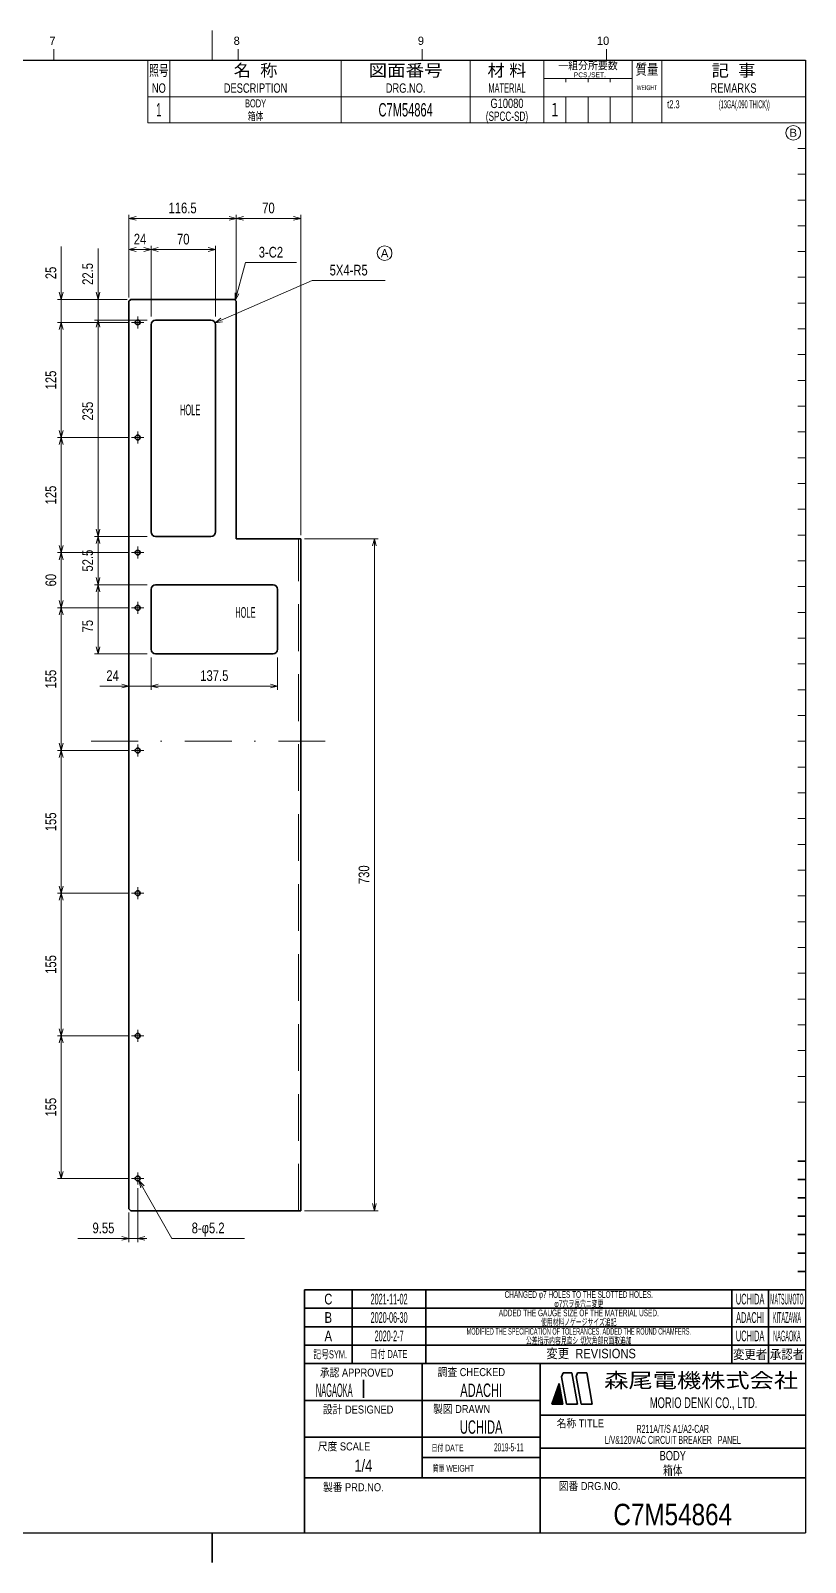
# Model space of a CAD drawing. Header units: millimetres. Extents: x -242 to 587, y 2 to 418.
# Drawn here: x 376.7 to 587, y 2 to 418 of the extents above; entities that cross this region are included whole.
import ezdxf
from ezdxf.enums import TextEntityAlignment as Align

# ---------------------------------------------------------------- set-up
doc = ezdxf.new("R2010")
doc.units = ezdxf.units.MM
doc.linetypes.add('DASHDOT', pattern=[25.3, 12.7, -6.3, 0, -6.3])
doc.linetypes.add('DASHED', pattern=[19, 12.7, -6.3])
for name, color, linetype in [('GR1_02', 7, 'Continuous'), ('GR1_05', 7, 'Continuous'), ('GR1_16', 7, 'Continuous'), ('図面枠C7M', 7, 'Continuous'), ('表題、部品表_01', 7, 'Continuous'), ('表題、部品表_02', 7, 'Continuous'), ('表題、部品表_03', 7, 'Continuous'), ('表題、部品表_Layer1', 7, 'Continuous')]:
    doc.layers.add(name, color=color, linetype=linetype)
doc.styles.add('HG丸ｺﾞｼｯｸM-PRO', font='')
doc.styles.get('HG丸ｺﾞｼｯｸM-PRO').set_extended_font_data('HG丸ｺﾞｼｯｸM-PRO')

# ---------------------------------------------------------------- blocks, each defined once
blk = doc.blocks.new('BLKF026')
at = {"layer": '図面枠C7M', "color": 4, "linetype": 'Continuous', "lineweight": 13}
for p, q in [((519.749617, 49.41693), (520.269705, 49.937017)), ((519.830546, 49.63928), (520.248506, 50.05724)), ((519.911475, 49.861631), (520.227307, 50.177463)), ((519.992404, 50.083981), (520.206109, 50.297686)), ((520.073333, 50.306331), (520.18491, 50.417909)), ((520.154262, 50.528681), (520.163712, 50.538131)), ((518.157871, 44.996757), (520.693675, 47.532561)), ((518.211969, 45.192276), (520.672477, 47.652784)), ((518.292898, 45.414626), (520.651278, 47.773006)), ((518.299292, 44.996757), (520.714874, 47.412338)), ((518.373827, 45.636976), (520.63008, 47.893229)), ((518.440714, 44.996757), (520.736072, 47.292115)), ((518.454756, 45.859327), (520.608881, 48.013452)), ((518.535684, 46.081677), (520.587682, 48.133675)), ((518.582135, 44.996757), (520.757271, 47.171892)), ((518.616613, 46.304027), (520.566484, 48.253898)), ((518.697542, 46.526377), (520.545285, 48.374121)), ((518.723556, 44.996757), (520.778469, 47.051669)), ((518.778471, 46.748727), (520.524087, 48.494343)), ((518.8594, 46.971078), (520.502888, 48.614566)), ((518.864978, 44.996757), (520.799668, 46.931447)), ((518.940329, 47.193428), (520.48169, 48.734789)), ((519.006399, 44.996757), (520.820866, 46.811224)), ((519.021258, 47.415778), (520.460491, 48.855012)), ((519.102186, 47.638128), (520.439293, 48.975235)), ((519.147821, 44.996757), (520.842065, 46.691001)), ((519.183115, 47.860479), (520.418094, 49.095457)), ((519.264044, 48.082829), (520.396896, 49.21568)), ((519.289242, 44.996757), (520.863263, 46.570778)), ((519.344973, 48.305179), (520.375697, 49.335903)), ((519.425902, 48.527529), (520.354499, 49.456126)), ((519.430663, 44.996757), (520.884462, 46.450555)), ((519.506831, 48.749879), (520.3333, 49.576349)), ((519.572085, 44.996757), (520.90566, 46.330332)), ((519.58776, 48.97223), (520.312102, 49.696572)), ((519.668689, 49.19458), (520.290903, 49.816794)), ((519.713506, 44.996757), (520.926859, 46.21011)), ((519.854927, 44.996757), (520.948057, 46.089887)), ((519.996349, 44.996757), (520.969256, 45.969664)), ((520.13777, 44.996757), (520.990455, 45.849441)), ((520.279191, 44.996757), (521.011653, 45.729218)), ((520.420613, 44.996757), (521.032852, 45.608995)), ((520.562034, 44.996757), (521.05405, 45.488773)), ((520.703455, 44.996757), (521.075249, 45.36855)), ((520.844877, 44.996757), (521.096447, 45.248327)), ((520.986298, 44.996757), (521.117646, 45.128104)), ((521.12772, 44.996757), (521.138844, 45.007881))]:
    blk.add_line(p, q, dxfattribs=at)
blk = doc.blocks.new('BLKF023')
at = {"layer": '図面枠C7M', "color": 4, "linetype": 'Continuous', "lineweight": 13}
for p, q in [((426, 410), (426, 418)), ((383, 413), (383, 410)), ((433, 413), (433, 410)), ((483, 413), (483, 410)), ((533, 413), (533, 410)), ((585, 393), (587, 393)), ((585, 386), (587, 386)), ((585, 379), (587, 379)), ((585, 372), (587, 372)), ((585, 365), (587, 365)), ((585, 358), (587, 358)), ((585, 351), (587, 351)), ((585, 344), (587, 344)), ((585, 337), (587, 337)), ((585, 330), (587, 330)), ((585, 323), (587, 323)), ((585, 316), (587, 316)), ((585, 309), (587, 309)), ((585, 302), (587, 302)), ((585, 295), (587, 295)), ((585, 288), (587, 288)), ((585, 281), (587, 281)), ((585, 274), (587, 274)), ((585, 267), (587, 267)), ((587, 260), (585, 260)), ((585, 253), (587, 253)), ((585, 246), (587, 246)), ((585, 239), (587, 239)), ((585, 232), (587, 232)), ((585, 225), (587, 225)), ((585, 218), (587, 218)), ((585, 211), (587, 211)), ((585, 204), (587, 204)), ((585, 197), (587, 197)), ((585, 190), (587, 190)), ((585, 183), (587, 183)), ((585, 176), (587, 176)), ((585, 169), (587, 169)), ((585, 162), (587, 162)), ((585, 155), (587, 155)), ((585, 148), (587, 148)), ((585, 141), (587, 141)), ((585, 134), (587, 134)), ((585, 127), (587, 127))]:
    blk.add_line(p, q, dxfattribs=at)
at = {"layer": '図面枠C7M', "color": 2, "linetype": 'Continuous', "lineweight": 25}
for p, q in [((33, 410), (587, 410)), ((587, 410), (587, 10)), ((7, 10), (587, 10))]:
    blk.add_line(p, q, dxfattribs=at)
at = {"layer": '図面枠C7M', "color": 3, "linetype": 'Continuous', "lineweight": 35}
for p, q in [((587, 111), (585, 111)), ((587, 106), (585, 106)), ((587, 101), (585, 101)), ((587, 96), (585, 96)), ((587, 91), (585, 91)), ((587, 86), (585, 86)), ((587, 81), (585, 81)), ((451, 76), (587, 76)), ((451, 76), (451, 10)), ((464, 56), (464, 76)), ((484, 56), (484, 76)), ((567, 56), (567, 76)), ((577, 56), (577, 76)), ((451, 71), (587, 71)), ((451, 66), (587, 66)), ((451, 61), (587, 61)), ((451, 56), (587, 56)), ((483, 56), (483, 25)), ((515, 56), (515, 10)), ((467.01, 51.56), (467.01, 46.69)), ((518.14, 45), (520.16, 50.55)), ((521.14, 45), (520.16, 50.55)), ((520.84, 52.4), (521.23, 53.5)), ((522.14, 45), (520.84, 52.4)), ((521.23, 53.5), (523.64, 53.5)), ((525.14, 45), (523.64, 53.5)), ((525.18, 53.5), (524.82, 52.51)), ((526.14, 45), (524.82, 52.51)), ((525.18, 53.5), (527.64, 53.5)), ((529.14, 45), (527.64, 53.5)), ((451, 46), (515, 46)), ((515, 42), (587, 42)), ((518.14, 45), (521.14, 45)), ((522.14, 45), (525.14, 45)), ((526.14, 45), (529.14, 45)), ((451, 36), (515, 36)), ((483, 30.5), (515, 30.5)), ((515, 33), (587, 33)), ((451, 25), (587, 25)), ((426, 2), (426, 10))]:
    blk.add_line(p, q, dxfattribs=at)
at = {"layer": '図面枠C7M', "color": 4, "linetype": 'Continuous', "lineweight": 13}
blk.add_blockref('BLKF026', (0, 0), dxfattribs=at)
at = {"layer": '図面枠C7M', "color": 4, "linetype": 'Continuous', "lineweight": 13, "style": 'HG丸ｺﾞｼｯｸM-PRO', "width": 1.003994}
for s, height, p in [('7', 2.25, (381.79, 413.45)), ('8', 2.25, (431.8, 413.45)), ('9', 2.25, (481.8, 413.45)), ('10', 2.255, (530.4, 413.45))]:
    blk.add_text(s, height=height, dxfattribs=at).set_placement(p, align=Align.BOTTOM_LEFT)
at = {"layer": '図面枠C7M', "color": 4, "linetype": 'Continuous', "lineweight": 13, "style": 'HG丸ｺﾞｼｯｸM-PRO'}
for s, height, width, p in [('記号SYM.', 2.182, 0.69227, (458.03, 58.49)), ('日付 DATE', 2.182, 0.692507, (473.87, 58.58)), ('変更  REVISIONS', 2.5455, 0.887352, (528.85, 58.72)), ('変更者', 2.545, 0.887717, (572, 58.5)), ('承認者', 2.545, 0.887717, (582, 58.5)), ('承認 APPROVED', 2.1818, 0.863151, (465.21, 53.54)), ('調査 CHECKED', 2.182, 0.863174, (496.34, 53.67)), ('設計 DESIGNED', 2.1818, 0.862613, (465.61, 43.51)), ('製図 DRAWN', 2.182, 0.863099, (493.7, 43.65)), ('名称 TITLE', 2.182, 0.862489, (525.93, 39.77)), ('尺度 SCALE', 2.182, 0.862581, (461.78, 33.49)), ('日付 DATE', 1.818, 0.618255, (489.88, 33.09)), ('質量 WEIGHT', 1.818, 0.618812, (491.46, 27.55)), ('製番 PRD.NO.', 2.182, 0.863299, (464.29, 22.41)), ('図番 DRG.NO.', 2.182, 0.863083, (528.44, 22.73))]:
    blk.add_text(s, height=height, dxfattribs=dict(at, width=width)).set_placement(p, align=Align.MIDDLE_CENTER)
at = {"layer": '図面枠C7M', "color": 2, "linetype": 'Continuous', "lineweight": 25, "style": 'HG丸ｺﾞｼｯｸM-PRO', "width": 1.206081}
blk.add_text('森尾電機株式会社', height=4, dxfattribs=at).set_placement((558.72, 51.43), align=Align.MIDDLE_CENTER)
at = {"layer": '図面枠C7M', "color": 3, "linetype": 'Continuous', "lineweight": 35, "style": 'HG丸ｺﾞｼｯｸM-PRO', "width": 0.652197}
blk.add_text('MORIO DENKI CO., LTD.', height=2.9091, dxfattribs=at).set_placement((559.38, 45.36), align=Align.MIDDLE_CENTER)
blk = doc.blocks.new('BLKF027')
at = {"layer": '表題、部品表_02', "color": 4, "linetype": 'Continuous', "lineweight": 13}
for p, q in [((408.5, 400), (408.5, 393)), ((408.5, 400), (587, 400)), ((414.5, 400), (414.5, 393)), ((461, 400), (461, 393)), ((496, 400), (496, 393)), ((516, 400), (516, 393)), ((522, 400), (522, 393)), ((528, 400), (528, 393)), ((534, 393), (534, 400)), ((540, 400), (540, 393)), ((548, 400), (548, 393)), ((587, 400), (587, 393)), ((408.5, 393), (587, 393))]:
    blk.add_line(p, q, dxfattribs=at)
blk = doc.blocks.new('FXTIP_ARROW_S')
at = {"color": 0, "linetype": 'Continuous', "lineweight": -2}
for q in [(-1, 0), (-0.97, 0.26), (-0.97, -0.26)]:
    blk.add_line((0, 0), q, dxfattribs=at)
blk = doc.blocks.new('FXTIP_ARROW_E')
at = {"color": 0, "linetype": 'Continuous', "lineweight": -2}
for q in [(-1, 0), (-0.97, 0.26), (-0.97, -0.26)]:
    blk.add_line((0, 0), q, dxfattribs=at)
blk = doc.blocks.new('BLKF030')
at = {"layer": '表題、部品表_01', "color": 4, "linetype": 'Continuous', "lineweight": 13}
for p, q in [((408.5, 410), (408.5, 400)), ((408.5, 410), (587, 410)), ((414.5, 410), (414.5, 400)), ((461, 410), (461, 400)), ((496, 410), (496, 400)), ((516, 410), (516, 400)), ((540, 410), (540, 400)), ((548, 410), (548, 400)), ((587, 410), (587, 400)), ((516, 405), (540, 405)), ((522, 404), (522, 405)), ((528, 405), (528, 404)), ((534, 405), (534, 404)), ((408.5, 400), (587, 400))]:
    blk.add_line(p, q, dxfattribs=at)
at = {"layer": '表題、部品表_01', "color": 3, "linetype": 'Continuous', "lineweight": 35, "style": 'HG丸ｺﾞｼｯｸM-PRO'}
for s, height, width, p in [('照号', 2.909, 0.651535, (411.5, 407.2)), ('名  称', 3.273, 1.042426, (437.75, 407.2)), ('図面番号', 3.273, 1.127518, (478.5, 407.2)), ('材 料', 3.273, 1.042439, (506, 407.2)), ('一組分所要数', 2.036, 0.966638, (528, 408.5)), ('質量', 2.909, 0.781842, (544, 407.5)), ('記  事', 3.273, 1.042426, (567.5, 407.2)), ('NO', 2.545, 0.740841, (411.5, 402.4)), ('DESCRIPTION', 2.5455, 0.741365, (437.75, 402.4)), ('DRG.NO.', 2.545, 0.741189, (478.5, 402.4)), ('MATERIAL', 2.545, 0.594756, (506, 402.4)), ('PCS./SET.', 1.309, 0.862935, (528.5, 406)), ('REMARKS', 2.545, 0.742803, (567.5, 402.4)), ('WEIGHT', 1.309, 0.635507, (544, 402.5))]:
    blk.add_text(s, height=height, dxfattribs=dict(at, width=width)).set_placement(p, align=Align.MIDDLE_CENTER)
blk = doc.blocks.new('BLKF029')
at = {"layer": '表題、部品表_01', "color": 3, "linetype": 'Continuous', "lineweight": 13}
blk.add_blockref('BLKF030', (0, 0), dxfattribs=at)
blk = doc.blocks.new('BLKF032')
at = {"layer": 'GR1_02', "color": 3, "linetype": 'Continuous', "lineweight": 35}
for p, q in [((409.375, 281.875), (409.375, 338.125)), ((425.625, 339.375), (410.625, 339.375)), ((426.875, 281.875), (426.875, 338.125)), ((425.625, 280.625), (410.625, 280.625))]:
    blk.add_line(p, q, dxfattribs=at)
for centre, start, end in [((410.625, 338.125), 90, 180), ((425.625, 338.125), 0, 90), ((410.625, 281.875), 180, 270), ((425.625, 281.875), 270, 0)]:
    blk.add_arc(centre, 1.25, start, end, dxfattribs=at)
blk = doc.blocks.new('BLKF033')
at = {"layer": 'GR1_02', "color": 3, "linetype": 'Continuous', "lineweight": 35}
for p, q in [((409.375, 250), (409.375, 266.25)), ((410.625, 267.5), (442.5, 267.5)), ((443.75, 250), (443.75, 266.25)), ((410.625, 248.75), (442.5, 248.75))]:
    blk.add_line(p, q, dxfattribs=at)
for centre, start, end in [((410.625, 266.25), 90, 180), ((442.5, 266.25), 0, 90), ((410.625, 250), 180, 270), ((442.5, 250), 270, 0)]:
    blk.add_arc(centre, 1.25, start, end, dxfattribs=at)
blk = doc.blocks.new('BLKF031')
at = {"layer": 'GR1_02', "color": 3, "linetype": 'Continuous', "lineweight": 35}
for p, q in [((403.375, 344.5), (403.875, 345)), ((403.375, 344.5), (403.375, 98)), ((403.875, 345), (432, 345)), ((432, 345), (432.5, 344.5)), ((432.5, 280), (432.5, 344.5)), ((450, 280), (432.5, 280)), ((450, 97.5), (450, 280)), ((403.875, 97.5), (403.375, 98)), ((403.875, 97.5), (450, 97.5))]:
    blk.add_line(p, q, dxfattribs=at)
at = {"layer": 'GR1_02', "color": 4, "linetype": 'DASHDOT', "lineweight": 13}
for p, q in [((407.4125, 338.75), (404.1125, 338.75)), ((405.7625, 337.1), (405.7625, 340.4)), ((405.7625, 305.85), (405.7625, 309.15)), ((407.4125, 307.5), (404.1125, 307.5)), ((407.4125, 276.25), (404.1125, 276.25)), ((405.7625, 274.6), (405.7625, 277.9)), ((405.7625, 259.6), (405.7625, 262.9)), ((407.4125, 261.25), (404.1125, 261.25)), ((407.4125, 222.5), (404.1125, 222.5)), ((405.7625, 220.85), (405.7625, 224.15)), ((407.4125, 183.75), (404.1125, 183.75)), ((405.7625, 182.1), (405.7625, 185.4)), ((405.7625, 143.35), (405.7625, 146.65)), ((407.4125, 145), (404.1125, 145)), ((407.4125, 106.25), (404.1125, 106.25)), ((405.7625, 104.6), (405.7625, 107.9))]:
    blk.add_line(p, q, dxfattribs=at)
at = {"layer": 'GR1_02', "color": 4, "linetype": 'DASHED', "lineweight": 13}
blk.add_line((449.425, 97.5), (449.425, 280), dxfattribs=at)
at = {"layer": 'GR1_02', "color": 3, "linetype": 'Continuous', "lineweight": 35}
for centre in [(405.7625, 338.75), (405.7625, 307.5), (405.7625, 276.25), (405.7625, 261.25), (405.7625, 222.5), (405.7625, 183.75), (405.7625, 145), (405.7625, 106.25)]:
    blk.add_circle(centre, 0.65, dxfattribs=at)
for name in ['BLKF032', 'BLKF033']:
    blk.add_blockref(name, (0, 0), dxfattribs=at)
blk = doc.blocks.new('BLKF041')
at = {"layer": '表題、部品表_Layer1', "color": 4, "linetype": 'Continuous', "lineweight": 13}
blk.add_circle((583.72, 390.25), 2, dxfattribs=at)
at = {"layer": '表題、部品表_Layer1', "color": 4, "linetype": 'Continuous', "lineweight": 13, "style": 'HG丸ｺﾞｼｯｸM-PRO', "width": 1.04272}
blk.add_text('B', height=2.18, dxfattribs=at).set_placement((583.72, 390.25), align=Align.MIDDLE_CENTER)

msp = doc.modelspace()

# ---------------------------------------------------------------- linework, layer by layer
at = {"layer": 'GR1_02', "color": 4, "linetype": 'DASHDOT', "lineweight": 13}
msp.add_line((393.17, 225), (460, 225), dxfattribs=at)
at = {"layer": 'GR1_05', "color": 2, "linetype": 'Continuous', "lineweight": 13}
msp.add_circle((472.79, 357.56), 2, dxfattribs=at)
at = {"layer": 'GR1_16', "color": 4, "linetype": 'Continuous', "lineweight": 13}
for p, q in [((403.37, 345.5), (403.37, 368.01)), ((403.37, 367.01), (432.5, 367.01)), ((432.5, 345.5), (432.5, 368.01)), ((432.5, 367.01), (450, 367.01)), ((450, 281), (450, 368.01)), ((385, 345), (385, 359.39)), ((395, 345), (395, 358.84)), ((403.37, 345.5), (403.37, 359.55)), ((403.37, 358.55), (409.37, 358.55)), ((409.37, 340.38), (409.37, 359.55)), ((409.37, 358.55), (426.87, 358.55)), ((426.87, 340.38), (426.87, 359.55)), ((432.25, 344.75), (435, 355)), ((435, 355), (448.84, 355)), ((426.77, 338.62), (453.15, 350.13)), ((453.15, 350.13), (472.91, 350.13)), ((402.87, 345), (384, 345)), ((385, 338.75), (385, 345)), ((402.87, 345), (394, 345)), ((395, 339.38), (395, 345)), ((403.11, 338.75), (384, 338.75)), ((385, 307.5), (385, 338.75)), ((408.37, 339.38), (394, 339.38)), ((395, 280.63), (395, 339.38)), ((403.11, 307.5), (384, 307.5)), ((385, 276.25), (385, 307.5)), ((408.37, 280.63), (394, 280.63)), ((395, 267.5), (395, 280.63)), ((451, 280), (471, 280)), ((470, 97.5), (470, 280)), ((403.11, 276.25), (384, 276.25)), ((385, 261.25), (385, 276.25)), ((408.37, 267.5), (394, 267.5)), ((395, 248.75), (395, 267.5)), ((403.11, 261.25), (384, 261.25)), ((385, 222.5), (385, 261.25)), ((408.37, 248.75), (394, 248.75)), ((409.37, 247.75), (409.37, 239)), ((443.75, 247.75), (443.75, 239)), ((395.45, 240), (403.37, 240)), ((403.37, 240), (409.37, 240)), ((409.37, 240), (443.75, 240)), ((403.11, 222.5), (384, 222.5)), ((385, 183.75), (385, 222.5)), ((403.11, 183.75), (384, 183.75)), ((385, 145), (385, 183.75)), ((403.11, 145), (384, 145)), ((385, 106.25), (385, 145)), ((403.11, 106.25), (384, 106.25)), ((406.08, 105.68), (415, 90)), ((405.76, 103.6), (405.76, 89)), ((403.37, 97), (403.37, 89)), ((451, 97.5), (471, 97.5)), ((389.54, 90), (403.37, 90)), ((403.37, 90), (405.76, 90)), ((405.76, 90), (408.26, 90)), ((415, 90), (434.76, 90))]:
    msp.add_line(p, q, dxfattribs=at)

# ---------------------------------------------------------------- block references
at = {"layer": 'GR1_02', "color": 3, "linetype": 'Continuous', "lineweight": 35}
msp.add_blockref('BLKF031', (0, 0), dxfattribs=at)
at = {"layer": 'GR1_16', "color": 4, "linetype": 'Continuous', "lineweight": 13, "xscale": 2, "yscale": 2}
for name, p, rotation in [('FXTIP_ARROW_S', (403.37, 367.01), 180), ('FXTIP_ARROW_E', (432.5, 367.01), 360), ('FXTIP_ARROW_S', (432.5, 367.01), 180), ('FXTIP_ARROW_E', (450, 367.01), 360), ('FXTIP_ARROW_S', (403.37, 358.55), 180), ('FXTIP_ARROW_E', (409.37, 358.55), 360), ('FXTIP_ARROW_S', (409.37, 358.55), 180), ('FXTIP_ARROW_E', (426.87, 358.55), 360), ('FXTIP_ARROW_S', (385, 345), 270), ('FXTIP_ARROW_S', (395, 345), 270), ('FXTIP_ARROW_S', (432.25, 344.75), 254.9816393683702), ('FXTIP_ARROW_E', (385, 338.75), 90), ('FXTIP_ARROW_E', (395, 339.38), 90), ('FXTIP_ARROW_S', (426.77, 338.62), 203.5605672955714), ('FXTIP_ARROW_S', (385, 307.5), 270), ('FXTIP_ARROW_E', (385, 307.5), 90), ('FXTIP_ARROW_S', (395, 280.63), 270), ('FXTIP_ARROW_E', (395, 280.63), 90), ('FXTIP_ARROW_E', (470, 280), 90), ('FXTIP_ARROW_S', (385, 276.25), 270), ('FXTIP_ARROW_E', (385, 276.25), 90), ('FXTIP_ARROW_S', (395, 267.5), 270), ('FXTIP_ARROW_E', (395, 267.5), 90), ('FXTIP_ARROW_S', (385, 261.25), 270), ('FXTIP_ARROW_E', (385, 261.25), 90), ('FXTIP_ARROW_S', (395, 248.75), 270), ('FXTIP_ARROW_E', (403.37, 240), 360), ('FXTIP_ARROW_S', (409.37, 240), 180), ('FXTIP_ARROW_E', (443.75, 240), 360), ('FXTIP_ARROW_S', (385, 222.5), 270), ('FXTIP_ARROW_E', (385, 222.5), 90), ('FXTIP_ARROW_S', (385, 183.75), 270), ('FXTIP_ARROW_E', (385, 183.75), 90), ('FXTIP_ARROW_S', (385, 145), 270), ('FXTIP_ARROW_E', (385, 145), 90), ('FXTIP_ARROW_S', (385, 106.25), 270), ('FXTIP_ARROW_S', (406.08, 105.68), 119.6165648184485), ('FXTIP_ARROW_S', (470, 97.5), 270), ('FXTIP_ARROW_E', (403.37, 90), 360), ('FXTIP_ARROW_S', (405.76, 90), 180)]:
    msp.add_blockref(name, p, dxfattribs=dict(at, rotation=rotation))
at = {"layer": '図面枠C7M', "color": 4, "linetype": 'Continuous', "lineweight": 13}
msp.add_blockref('BLKF023', (0, 0), dxfattribs=at)
at = {"layer": '表題、部品表_01', "color": 3, "linetype": 'Continuous', "lineweight": 13}
msp.add_blockref('BLKF029', (0, 0), dxfattribs=at)
at = {"layer": '表題、部品表_02', "color": 4, "linetype": 'Continuous', "lineweight": 13}
msp.add_blockref('BLKF027', (0, 0), dxfattribs=at)
at = {"layer": '表題、部品表_Layer1', "color": 4, "linetype": 'Continuous', "lineweight": 13}
msp.add_blockref('BLKF041', (0, 0), dxfattribs=at)

# ---------------------------------------------------------------- texts
at = {"layer": 'GR1_05', "color": 2, "linetype": 'Continuous', "lineweight": 35, "style": 'HG丸ｺﾞｼｯｸM-PRO', "width": 1.042301}
msp.add_text('A', height=2.18, dxfattribs=at).set_placement((472.79, 357.56), align=Align.MIDDLE_CENTER)
at = {"layer": 'GR1_16', "color": 3, "linetype": 'Continuous', "lineweight": 35, "style": 'HG丸ｺﾞｼｯｸM-PRO'}
for s, rotation, width, p in [('116.5', 0, 0.7847, (417.94, 367.51)), ('70', 0, 0.784542, (441.25, 367.51)), ('24', 0, 0.784542, (406.38, 359.05)), ('70', 0, 0.784542, (418.12, 359.05)), ('25', 90, 0.784542, (384.5, 352.2)), ('22.5', 90, 0.784749, (394.5, 351.92)), ('125', 90, 0.784542, (384.5, 323.12)), ('235', 90, 0.784542, (394.5, 314.67)), ('125', 90, 0.784542, (384.5, 291.88)), ('52.5', 90, 0.784749, (394.5, 274.06)), ('60', 90, 0.784542, (384.5, 268.75)), ('75', 90, 0.784542, (394.5, 256.25)), ('155', 90, 0.784542, (384.5, 241.88)), ('24', 0, 0.784542, (398.94, 240.5)), ('137.5', 0, 0.7847, (426.56, 240.5)), ('155', 90, 0.784542, (384.5, 203.12)), ('730', 90, 0.784542, (469.5, 188.75)), ('155', 90, 0.784542, (384.5, 164.38)), ('155', 90, 0.784542, (384.5, 125.62)), ('9.55', 0, 0.784749, (396.46, 90.5))]:
    msp.add_text(s, height=2.909, rotation=rotation, dxfattribs=dict(at, width=width)).set_placement(p, align=Align.BOTTOM_CENTER)
for s, width, p in [('3-C2', 0.783285, (441.92, 355.5)), ('5X4-R5', 0.783365, (463.03, 350.63)), ('8-φ5.2', 0.783565, (424.88, 90.5))]:
    msp.add_text(s, height=2.909, dxfattribs=dict(at, width=width)).set_placement(p, align=Align.BOTTOM_CENTER)
at = {"layer": 'GR1_16', "color": 3, "linetype": 'Continuous', "lineweight": 35, "style": 'HG丸ｺﾞｼｯｸM-PRO', "width": 0.521888}
for p in [(420, 315), (435, 260)]:
    msp.add_text('HOLE', height=2.909, dxfattribs=at).set_placement(p, align=Align.MIDDLE_CENTER)
at = {"layer": '図面枠C7M', "color": 3, "linetype": 'Continuous', "lineweight": 35, "style": 'HG丸ｺﾞｼｯｸM-PRO'}
for s, height, width, p in [('C', 2.91, 0.782198, (457.5, 73.5)), ('2021-11-02', 2.909, 0.488281, (474, 73.5)), ('CHANGED φ7 HOLES TO THE SLOTTED HOLES.', 1.8182, 0.578048, (525.5, 74.75)), ('UCHIDA', 2.909, 0.415827, (572, 73.5)), ('MATSUMOTO', 2.909, 0.286058, (582, 73.5)), ('φ7穴ヲ長穴ニ変更', 1.818, 0.619043, (525.5, 72.25)), ('B', 2.91, 0.78204, (457.5, 68.5)), ('2020-06-30', 2.909, 0.488281, (474, 68.5)), ('ADDED THE GAUGE SIZE OF THE MATERIAL USED.', 1.8182, 0.578029, (525.5, 69.75)), ('使用材料ノゲージサイズ追記', 1.8182, 0.618958, (525.5, 67.25)), ('ADACHI', 2.909, 0.415454, (572, 68.5)), ('KITAZAWA', 2.909, 0.308644, (582, 68.5)), ('A', 2.91, 0.782973, (457.5, 63.5)), ('2020-2-7', 2.909, 0.488281, (474, 63.5)), ('MODIFIED THE SPECIFICATION OF TOLERANCES. ADDED THE ROUND CHAMFERS.', 1.8182, 0.497628, (525.5, 64.75)), ('公差指示内容見直シ 切欠角部R面取追加', 1.8182, 0.618927, (525.5, 62.25)), ('UCHIDA', 2.909, 0.415827, (572, 63.5)), ('NAGAOKA', 2.909, 0.309653, (582, 63.5)), ('NAGAOKA', 3.636, 0.414524, (459.11, 48.75)), ('ADACHI', 3.636, 0.619335, (499, 48.75)), ('UCHIDA', 3.636, 0.61989, (499, 38.75)), ('R211A/T/S A1/A2-CAR', 2.1818, 0.521924, (551, 38.25)), ('2019-5-11', 2.182, 0.482367, (506.5, 33.25)), ('L/V&120VAC CIRCUIT BREAKER\u3000PANEL', 2.1818, 0.522042, (551, 35.25)), ('1/4', 3.273, 0.80628, (467, 28.25)), ('BODY', 2.545, 0.741425, (551, 31)), ('箱体', 2.545, 0.741121, (551, 27)), ('C7M54864', 5.818, 0.846013, (551, 15))]:
    msp.add_text(s, height=height, dxfattribs=dict(at, width=width)).set_placement(p, align=Align.MIDDLE_CENTER)
at = {"layer": '表題、部品表_03', "color": 3, "linetype": 'Continuous', "lineweight": 35, "style": 'HG丸ｺﾞｼｯｸM-PRO'}
for s, height, width, p in [('BODY', 2.182, 0.693212, (437.75, 398.25)), ('G10080', 2.545, 0.740408, (506, 398.25)), ('1', 3.64, 0.521199, (411.5, 396.5)), ('箱体', 2.182, 0.692256, (437.75, 394.75)), ('C7M54864', 3.636, 0.619792, (478.5, 396.5)), ('(SPCC-SD)', 2.545, 0.652377, (506, 394.75)), ('１', 3.64, 0.578238, (519, 396.5))]:
    msp.add_text(s, height=height, dxfattribs=dict(at, width=width)).set_placement(p, align=Align.MIDDLE_CENTER)
for s, height, width, p in [('t2.3', 2.182, 0.690457, (549.5, 398)), ('(13GA(.090 THICK))', 2.1818, 0.416535, (563.5, 398))]:
    msp.add_text(s, height=height, dxfattribs=dict(at, width=width)).set_placement(p, align=Align.MIDDLE_LEFT)

doc.saveas('drawing.dxf')
